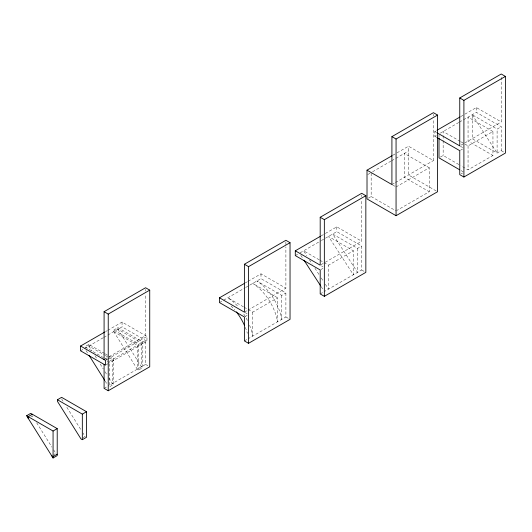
<?xml version="1.0" encoding="UTF-8"?>
<svg xmlns="http://www.w3.org/2000/svg" width="532" height="532" viewBox="0 0 532 532"><rect width="100%" height="100%" fill="white"/><g stroke="black" fill="none" stroke-linecap="round" stroke-linejoin="round"><path stroke-width="0.4" stroke-dasharray="2.66 2" d="M392.769 155.304L396.347 153.236M397.065 152.824L408.51 146.214L433.407 160.591L433.407 119.281M436.273 137.123L434.85 136.298L434.85 131.51L436.287 130.686M460.612 116.641L464.19 114.573M464.902 114.161L476.353 107.55L501.25 121.928L501.25 75.657M367.705 174.569L371.163 172.574L371.163 196.527L396.061 210.905M372.573 171.756L390.94 161.149M391.645 160.744L395.176 158.709M395.888 158.297L408.51 151.008M434.85 136.298L436.233 135.5M458.803 122.473L439 133.904L439 138.034M459.515 122.061L476.353 112.345L501.25 126.716L501.25 150.676L497.101 153.07L472.203 138.699L472.203 114.739L497.101 129.116L501.25 126.716M105.609 331.569L107.038 330.744M107.757 330.332L122.067 322.073L146.965 336.443L146.965 341.238L109.619 362.797L106.061 360.749M104.551 353.447L88.897 344.41L84.714 346.831L104.638 358.329M113.768 330.059L117.918 327.659L142.815 342.036L142.815 367.592L138.666 369.986L137.283 369.188L113.768 331.655L113.768 330.059L138.666 344.43L145.582 340.44L145.582 364.4L108.235 385.959M80.565 350.821L83.331 349.225M84.714 348.427L103.108 337.807M103.82 337.394L122.067 326.861L146.965 341.238M368.397 198.13L371.163 196.527M391.911 184.551L394.777 182.895M395.489 182.483L433.407 160.591M440.383 157.066L443.156 155.47L460.227 165.326M461.184 145.056L464.044 143.407M464.762 142.995L501.25 121.928M396.061 186.945L429.258 167.78L429.258 191.739L396.766 210.499M460.446 150.277L462.521 149.08M460.938 141.778L468.054 145.888L492.951 131.51L492.951 155.47L468.054 169.841L460.938 165.738M104.797 359.193L108.375 357.125M109.093 356.713L145.582 335.645L145.582 294.336M105.469 360.403L106.899 359.579M107.61 359.167L146.965 336.443M321.055 235.929L324.633 233.867M325.351 233.455L336.796 226.845L361.694 241.222L361.694 199.912M245.252 282.924L247.393 281.681M248.112 281.268L260.993 273.834L285.89 288.211L285.89 246.901M106.161 364.799L108.235 363.602M295.3 255.593L298.066 253.997M300.141 252.8L320.67 240.943M321.381 240.537L336.796 231.633L361.694 246.01L361.694 269.97L324.347 291.529M219.49 302.582L222.256 300.986M223.64 300.188L244.866 287.932M245.578 287.526L260.993 278.628L285.89 292.999L285.89 316.959L248.544 338.525M30.936 416.649L32.319 415.851L33.622 417.939M461.138 173.838L462.521 173.04M104.086 388.36L106.852 386.757M105.263 353.86L113.801 358.787L113.801 384.343L109.619 386.757L109.619 361.201L137.283 345.228L137.283 369.188M320.916 264.763L324.493 262.702M325.205 262.289L361.694 241.222M244.394 312.164L247.254 310.515M247.972 310.103L285.89 288.211M320.889 269.571L322.964 268.374M319.958 260.248L328.497 265.175L353.394 250.805L353.394 274.765L328.497 236.427L353.394 250.805M357.544 248.404L357.544 272.364L332.646 234.033L357.544 248.404L361.694 246.01M245.086 316.56L247.161 315.363M244.155 307.237L252.693 312.164L277.591 297.794L277.591 321.754A37.473 21.639 60 0 0 252.693 283.416L277.591 297.794M281.741 295.393L281.741 319.353A37.473 21.639 60 0 0 256.843 281.022L281.741 295.393L285.89 292.999M320.197 293.93L322.964 292.334M244.394 340.919L247.161 339.323M53.759 454.587L55.142 453.789M83.045 437.676L85.133 436.473L82.959 432.995M492.951 131.51L468.054 117.133L468.054 141.093L492.951 155.47M501.25 150.676L504.017 152.272M460.227 141.366L443.156 131.51L443.156 134.815M434.85 131.51L436.273 132.328M460.346 146.227L463.904 148.282M461.058 170.599L463.192 171.829M429.258 167.78L404.36 153.402L404.36 177.362L429.258 191.739M436.14 190.922L408.51 174.968L408.51 146.214M392.503 184.89L395.349 186.532M361.694 269.97L364.46 271.566M319.247 259.835L303.599 250.805L306.764 255.679M321.501 265.933L322.924 266.751M285.89 316.959L288.657 318.555M243.443 306.831L227.789 297.794A37.473 21.639 60 0 1 238.429 307.004M244.986 312.51L247.121 313.74M117.918 327.659L117.918 329.261L142.815 343.632M113.768 331.655L138.666 346.033M145.582 364.4L148.348 365.996M117.918 329.261L141.432 366.794L142.815 367.592M88.897 344.41L88.897 346.013L104.551 355.043M105.263 355.456L113.801 360.383M105.349 358.741L108.195 360.383M108.934 377.986L112.418 383.545L113.801 384.343M472.203 114.739L497.101 153.07L497.101 129.116M309.484 259.862L312.198 264.045M314.917 268.228L318.994 274.499M321.255 277.983L323.064 280.77M325.331 284.261L328.497 289.135L328.497 265.175M300.806 255.287L303.074 258.771M321.182 286.655L322.99 289.441M88.897 346.013L91.95 350.874M94.995 355.742L96.738 358.521M100.222 364.081L103.268 368.949M105.01 371.728L107.191 375.206M86.024 350.508L88.199 353.986M105.183 381.098L106.925 383.878M61.619 398.933L63.361 401.713M66.846 407.279L81.216 430.215M36.675 422.807L51.917 447.133M53.659 449.912L55.833 453.39M476.353 107.55L476.353 112.345M468.054 145.888L468.054 169.841M443.156 135.64L443.156 139.77M443.156 140.594L443.156 155.47M433.407 114.327L433.407 115.976M361.694 194.951L361.694 196.607M336.796 226.845L336.796 231.633M285.89 241.94L285.89 246.077M260.993 273.834L260.993 278.628M252.693 312.164L252.693 336.124A37.473 21.639 60 0 0 249.448 324.959M145.582 289.381L145.582 291.031M141.432 342.834L141.432 366.794M138.666 344.43L138.666 369.986M122.067 322.073L122.067 326.861M112.418 359.585L112.418 383.545M243.782 314.093A37.473 21.639 60 0 1 247.447 320.51M231.054 306.02A37.473 21.639 60 0 1 234.798 310.003M245.299 327.353A37.473 21.639 60 0 1 247.36 333.351"/><path stroke-width="0.8" d="M367.014 170.174L391.911 184.551L391.911 136.631L433.407 112.671L437.563 115.072L437.563 191.739L396.061 215.699L367.014 198.928L367.014 170.174L392.057 155.716M436.985 132.741L459.754 145.888L459.754 97.968L501.25 74.008L505.4 76.402L505.4 153.07L463.904 177.03L459.754 174.636L459.754 150.676L436.985 137.535M391.911 136.631L396.061 139.025L437.563 115.072M459.754 97.968L463.904 100.362L505.4 76.402M104.086 359.605L104.086 311.685L145.582 287.732L149.731 290.126L149.731 366.794L108.235 390.754L104.086 388.36L104.086 364.4M104.086 311.685L108.235 314.086L149.731 290.126M436.998 130.267L459.894 117.053M80.565 346.026L105.469 360.403L105.469 365.198L80.565 350.821L80.565 346.026L104.89 331.988M295.3 250.805L320.197 265.175L320.197 217.262L361.694 193.302L365.843 195.696L365.843 272.364L324.347 296.324L320.197 293.93L320.197 269.97L295.3 255.593L295.3 250.805L320.344 236.348M219.49 297.794L244.394 312.164L244.394 264.251L285.89 240.291L290.04 242.685L290.04 319.353L248.544 343.313L244.394 340.919L244.394 316.959L219.49 302.582L219.49 297.794L244.534 283.337M320.197 217.262L324.347 219.656L365.843 195.696M244.394 264.251L248.544 266.645L290.04 242.685M26.6 415.745L30.75 413.351L57.217 428.632L57.217 455.598L53.067 457.992L26.6 415.745L53.067 431.026L57.217 428.632M32.319 414.255L28.169 416.649L28.169 418.252M57.436 399.751L61.619 397.338L86.517 411.715L86.517 437.271L82.334 439.685L80.95 438.887L57.436 401.347L57.436 399.751L82.334 414.129L86.517 411.715M57.217 454.188L53.067 456.582L51.684 455.784M459.635 169.775L439 157.864L439 138.034M303.978 260.168L320.723 285.957M89.07 355.376L104.751 380.4M463.904 100.362L463.904 177.03M396.061 139.025L396.061 215.699M324.347 219.656L324.347 296.324M248.544 266.645L248.544 343.313M108.235 314.086L108.235 390.754M82.334 414.129L82.334 439.685M53.067 431.026L53.067 457.992M236.321 311.858A37.473 21.639 60 0 1 244.348 325.118"/></g></svg>
